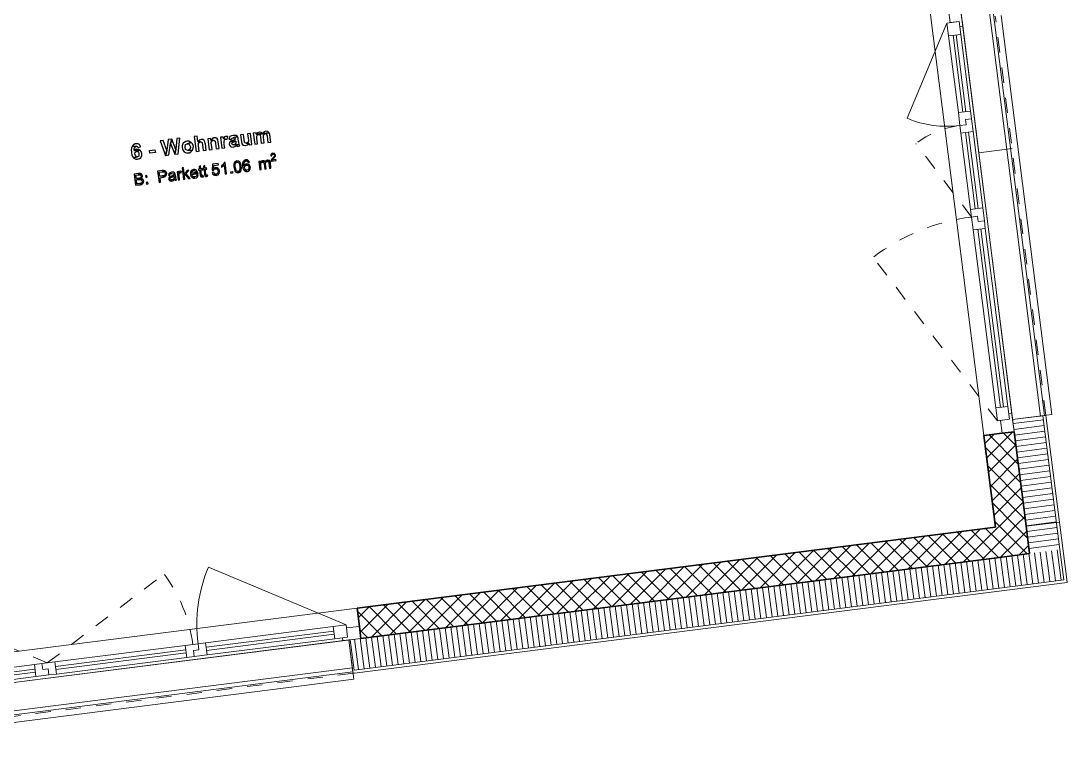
# Model space of a CAD drawing. Header units: metres. Extents: x 2713679.5 to 2713747.3, y 1226017.1 to 1226104.2.
# Drawn here: x 2713694.57 to 2713701.43, y 1226062.6 to 1226067.42 of the extents above; entities that cross this region are included whole.
import ezdxf

# ---------------------------------------------------------------- set-up
doc = ezdxf.new("R2010")
doc.units = ezdxf.units.M
doc.header["$MEASUREMENT"] = 0
doc.linetypes.add('Strich 2_1mm', pattern=[0.15, 0.1, -0.05])
doc.layers.add('plangrafiken', color=251, linetype='Continuous')
doc.layers.add('waende_stuetzen', color=250, linetype='Continuous')
doc.layers.add('texte', color=7, linetype='Continuous', true_color=0x000000)

msp = doc.modelspace()

# ---------------------------------------------------------------- linework, layer by layer
at = {"layer": 'plangrafiken', "color": 7, "linetype": 'Continuous', "lineweight": 13}
for p, q in [((2713700.9152, 1226067.5454), (2713701.2602, 1226064.8272)), ((2713701.285, 1226064.8304), (2713700.94, 1226067.5486)), ((2713701.2602, 1226064.8272), (2713701.285, 1226064.8304)), ((2713696.7422, 1226063.1753), (2713692.6748, 1226062.6591)), ((2713692.678, 1226062.6343), (2713696.7453, 1226063.1505)), ((2713696.7453, 1226063.1505), (2713696.7422, 1226063.1753))]:
    msp.add_line(p, q, dxfattribs=at)
at = {"layer": 'texte'}
for points in [[(2713696.132, 1226066.6896), (2713696.1307, 1226066.6896), (2713696.1197, 1226066.6859), (2713696.1112, 1226066.6761), (2713696.154, 1226066.681), (2713696.1442, 1226066.6884)], [(2713696.1736, 1226066.6957), (2713696.1626, 1226066.6908), (2713696.1626, 1226066.6908), (2713696.154, 1226066.681), (2713696.1968, 1226066.6859), (2713696.1883, 1226066.6945), (2713696.187, 1226066.6945)], [(2713695.5006, 1226066.6358), (2713695.4798, 1226066.6333), (2713695.5165, 1226066.5366), (2713695.5238, 1226066.5697)], [(2713695.5581, 1226066.6431), (2713695.5336, 1226066.6406), (2713695.5238, 1226066.5697), (2713695.5165, 1226066.5366), (2713695.5385, 1226066.5403), (2713695.5483, 1226066.6162)], [(2713695.5581, 1226066.6431), (2713695.5483, 1226066.6162), (2713695.5777, 1226066.5452), (2713695.5838, 1226066.5758)], [(2713695.6107, 1226066.6504), (2713695.5899, 1226066.648), (2713695.5838, 1226066.5758), (2713695.5777, 1226066.5452), (2713695.5985, 1226066.5477)], [(2713695.656, 1226066.6296), (2713695.6499, 1226066.6284), (2713695.6376, 1226066.6223), (2713695.6327, 1226066.6186), (2713695.6266, 1226066.6076), (2713695.6242, 1226066.6015), (2713695.6242, 1226066.588), (2713695.6266, 1226066.5795), (2713695.6315, 1226066.5685), (2713695.6352, 1226066.5636), (2713695.6462, 1226066.5562), (2713695.6535, 1226066.555), (2713695.6658, 1226066.555), (2713695.6707, 1226066.555), (2713695.6817, 1226066.5599), (2713695.6915, 1226066.5685), (2713695.6939, 1226066.5721), (2713695.6646, 1226066.5697), (2713695.6621, 1226066.5697), (2713695.6511, 1226066.5746), (2713695.6474, 1226066.577), (2713695.6438, 1226066.5905), (2713695.6438, 1226066.5954), (2713695.6462, 1226066.6064), (2713695.6474, 1226066.6088), (2713695.6584, 1226066.6137), (2713695.6841, 1226066.6223), (2713695.6805, 1226066.6247), (2713695.6695, 1226066.6296)], [(2713695.6841, 1226066.6223), (2713695.6584, 1226066.6137), (2713695.6597, 1226066.6137), (2713695.6719, 1226066.6101), (2713695.6743, 1226066.6064), (2713695.6792, 1226066.5942), (2713695.6792, 1226066.5893), (2713695.6756, 1226066.577), (2713695.6743, 1226066.5758), (2713695.6646, 1226066.5697), (2713695.6939, 1226066.5721), (2713695.6976, 1226066.5844), (2713695.6988, 1226066.5966), (2713695.6976, 1226066.6015), (2713695.6927, 1226066.6137)], [(2713695.7245, 1226066.6639), (2713695.7049, 1226066.6614), (2713695.7172, 1226066.5623), (2713695.7368, 1226066.5648), (2713695.7319, 1226066.6015), (2713695.7319, 1226066.6027), (2713695.7319, 1226066.615), (2713695.7368, 1226066.6223), (2713695.7453, 1226066.626), (2713695.7282, 1226066.6284)], [(2713695.749, 1226066.6419), (2713695.749, 1226066.6419), (2713695.738, 1226066.637), (2713695.7282, 1226066.6284), (2713695.7453, 1226066.626), (2713695.7514, 1226066.6247), (2713695.7563, 1226066.6211), (2713695.7563, 1226066.6198), (2713695.7588, 1226066.6064), (2713695.7637, 1226066.5685), (2713695.7832, 1226066.5709), (2713695.7784, 1226066.6137), (2713695.7771, 1226066.615), (2713695.7747, 1226066.6272), (2713695.7698, 1226066.6358), (2713695.7612, 1226066.6406)], [(2713695.8114, 1226066.648), (2713695.793, 1226066.6455), (2713695.8028, 1226066.5733), (2713695.8212, 1226066.5758), (2713695.8175, 1226066.6088), (2713695.8163, 1226066.6137), (2713695.8163, 1226066.6247), (2713695.8212, 1226066.6333), (2713695.8297, 1226066.637), (2713695.8126, 1226066.637)], [(2713695.8346, 1226066.6517), (2713695.8322, 1226066.6517), (2713695.8212, 1226066.6468), (2713695.8126, 1226066.637), (2713695.8297, 1226066.637), (2713695.8359, 1226066.6358), (2713695.8408, 1226066.6309), (2713695.842, 1226066.6296), (2713695.8444, 1226066.6162), (2713695.8493, 1226066.5795), (2713695.8677, 1226066.5819), (2713695.8616, 1226066.626), (2713695.8591, 1226066.6394), (2713695.8542, 1226066.6468), (2713695.8457, 1226066.6517)], [(2713695.8946, 1226066.6578), (2713695.8775, 1226066.6566), (2713695.886, 1226066.5844), (2713695.9056, 1226066.5868), (2713695.9019, 1226066.6088), (2713695.9007, 1226066.6235), (2713695.9007, 1226066.6333), (2713695.9044, 1226066.6419), (2713695.9105, 1226066.6443), (2713695.8958, 1226066.648)], [(2713695.9105, 1226066.6614), (2713695.9032, 1226066.659), (2713695.8958, 1226066.648), (2713695.9105, 1226066.6443), (2713695.9203, 1226066.6431), (2713695.924, 1226066.6602), (2713695.924, 1226066.6602)], [(2713695.9594, 1226066.6676), (2713695.9497, 1226066.6663), (2713695.9386, 1226066.6602), (2713695.935, 1226066.6566), (2713695.9313, 1226066.6443), (2713695.9484, 1226066.6431), (2713695.9521, 1226066.6504), (2713695.9607, 1226066.6529), (2713695.9888, 1226066.6614), (2713695.979, 1226066.6676), (2713695.9741, 1226066.6688)], [(2713695.9423, 1226066.6296), (2713695.935, 1226066.6211), (2713695.9338, 1226066.6101), (2713695.935, 1226066.6052), (2713695.9423, 1226066.5954), (2713695.9472, 1226066.5929), (2713695.9594, 1226066.5917), (2713695.9717, 1226066.5954), (2713695.9815, 1226066.6039), (2713695.9986, 1226066.6088), (2713695.9986, 1226066.6088), (2713695.9643, 1226066.6064), (2713695.9558, 1226066.6076), (2713695.9521, 1226066.615), (2713695.9546, 1226066.6211), (2713695.9656, 1226066.626), (2713695.9766, 1226066.6309)], [(2713695.9888, 1226066.6614), (2713695.9607, 1226066.6529), (2713695.9705, 1226066.6529), (2713695.9741, 1226066.6443), (2713695.9741, 1226066.6431), (2713695.9705, 1226066.6406), (2713695.957, 1226066.6358), (2713695.9533, 1226066.6345), (2713695.9423, 1226066.6296), (2713695.9766, 1226066.6309), (2713695.9766, 1226066.6272), (2713695.9766, 1226066.6174), (2713695.9729, 1226066.6101), (2713695.9643, 1226066.6064), (2713695.9986, 1226066.6088), (2713695.9962, 1226066.6223), (2713695.9937, 1226066.6443), (2713695.9925, 1226066.6504)], [(2713696.028, 1226066.6749), (2713696.0084, 1226066.6725), (2713696.0145, 1226066.6272), (2713696.0145, 1226066.6235), (2713696.0194, 1226066.6113), (2713696.028, 1226066.6039), (2713696.0292, 1226066.6039), (2713696.0414, 1226066.6027), (2713696.0426, 1226066.6027), (2713696.0549, 1226066.6076), (2713696.0561, 1226066.6076), (2713696.0635, 1226066.6174), (2713696.0463, 1226066.6174), (2713696.039, 1226066.6186), (2713696.0353, 1226066.6235), (2713696.0341, 1226066.6272), (2713696.0316, 1226066.6419)], [(2713696.0732, 1226066.681), (2713696.0549, 1226066.6786), (2713696.0586, 1226066.648), (2713696.0598, 1226066.6394), (2713696.0598, 1226066.6284), (2713696.0549, 1226066.6211), (2713696.0463, 1226066.6174), (2713696.0635, 1226066.6174), (2713696.0647, 1226066.6064), (2713696.083, 1226066.6088)], [(2713696.1099, 1226066.6859), (2713696.0916, 1226066.6835), (2713696.1014, 1226066.6113), (2713696.1197, 1226066.6137), (2713696.1161, 1226066.6492), (2713696.1148, 1226066.6517), (2713696.1148, 1226066.6639), (2713696.1197, 1226066.6712), (2713696.1271, 1226066.6749), (2713696.1699, 1226066.6798), (2713696.1968, 1226066.6859), (2713696.154, 1226066.681), (2713696.1112, 1226066.6761)], [(2713696.1699, 1226066.6798), (2713696.1271, 1226066.6749), (2713696.1332, 1226066.6737), (2713696.1369, 1226066.67), (2713696.1369, 1226066.67), (2713696.1393, 1226066.6566), (2713696.1442, 1226066.6174), (2713696.1638, 1226066.6198), (2713696.1589, 1226066.6541), (2713696.1589, 1226066.6566), (2713696.1589, 1226066.6688), (2713696.1626, 1226066.6761)], [(2713696.1968, 1226066.6859), (2713696.1699, 1226066.6798), (2713696.1785, 1226066.6774), (2713696.1797, 1226066.6761), (2713696.1821, 1226066.6639), (2713696.1883, 1226066.6223), (2713696.2066, 1226066.6247), (2713696.2005, 1226066.6712), (2713696.2005, 1226066.6737)], [(2713695.2963, 1226066.5966), (2713695.2926, 1226066.5856), (2713695.2914, 1226066.5733), (2713695.2926, 1226066.5574), (2713695.2926, 1226066.555), (2713695.295, 1226066.5403), (2713695.2999, 1226066.5293), (2713695.306, 1226066.5207), (2713695.3317, 1226066.5281), (2713695.3207, 1226066.5317), (2713695.3195, 1226066.533), (2713695.3158, 1226066.5452), (2713695.3146, 1226066.5464), (2713695.3171, 1226066.5587), (2713695.3256, 1226066.5648), (2713695.3489, 1226066.5721), (2713695.3109, 1226066.5685), (2713695.3109, 1226066.5819), (2713695.3134, 1226066.5917), (2713695.3232, 1226066.5978)], [(2713695.322, 1226066.6137), (2713695.3171, 1226066.6125), (2713695.306, 1226066.6076), (2713695.2975, 1226066.5978), (2713695.2963, 1226066.5966), (2713695.3232, 1226066.5978), (2713695.3305, 1226066.5966), (2713695.3354, 1226066.588), (2713695.3525, 1226066.5929), (2713695.3501, 1226066.6015), (2713695.3415, 1226066.6101), (2713695.3354, 1226066.6125)], [(2713695.3489, 1226066.5721), (2713695.3256, 1226066.5648), (2713695.3366, 1226066.5611), (2713695.3379, 1226066.5599), (2713695.3415, 1226066.5477), (2713695.3415, 1226066.5452), (2713695.3403, 1226066.533), (2713695.3317, 1226066.5281), (2713695.306, 1226066.5207), (2713695.3085, 1226066.5183), (2713695.3207, 1226066.5134), (2713695.333, 1226066.5122), (2713695.333, 1226066.5122), (2713695.3452, 1226066.5158), (2713695.355, 1226066.5244), (2713695.355, 1226066.5256), (2713695.3599, 1226066.5366), (2713695.3599, 1226066.5501), (2713695.3599, 1226066.5501), (2713695.3562, 1226066.5623)], [(2713695.3269, 1226066.5782), (2713695.3195, 1226066.577), (2713695.3109, 1226066.5685), (2713695.3489, 1226066.5721), (2713695.3403, 1226066.577)], [(2713695.4125, 1226066.5513), (2713695.4101, 1226066.5697), (2713695.4468, 1226066.5746), (2713695.4492, 1226066.5562), (2713695.4125, 1226066.5513)], [(2713695.9986, 1226066.6088), (2713695.9815, 1226066.6039), (2713695.9815, 1226066.6015), (2713695.9851, 1226066.5966), (2713696.0035, 1226066.599)], [(2713695.8616, 1226066.484), (2713695.8249, 1226066.4791), (2713695.8224, 1226066.44), (2713695.831, 1226066.44), (2713695.8359, 1226066.4461), (2713695.8432, 1226066.4485), (2713695.8616, 1226066.4522), (2713695.831, 1226066.451), (2713695.8322, 1226066.4706), (2713695.8628, 1226066.4755)], [(2713695.9081, 1226066.4914), (2713695.9019, 1226066.4901), (2713695.9007, 1226066.4877), (2713695.8946, 1226066.4791), (2713695.8909, 1226066.4742), (2713695.9007, 1226066.473), (2713695.9081, 1226066.4155), (2713695.9166, 1226066.4167)], [(2713695.9717, 1226066.495), (2713695.968, 1226066.4901), (2713695.9643, 1226066.4816), (2713695.9643, 1226066.4791), (2713695.9643, 1226066.4706), (2713695.9643, 1226066.4596), (2713695.9656, 1226066.4559), (2713695.968, 1226066.4449), (2713695.9717, 1226066.4363), (2713695.9754, 1226066.4302), (2713695.9754, 1226066.4302), (2713695.9839, 1226066.4253), (2713695.9937, 1226066.4241), (2713695.9986, 1226066.4253), (2713696.0072, 1226066.4302), (2713695.9925, 1226066.4326), (2713695.99, 1226066.4326), (2713695.9815, 1226066.4363), (2713695.979, 1226066.44), (2713695.9766, 1226066.4485), (2713695.9741, 1226066.4608), (2713695.9729, 1226066.4693), (2713695.9741, 1226066.4791), (2713695.9754, 1226066.4865), (2713695.9766, 1226066.4889), (2713695.9851, 1226066.4926)], [(2713695.9839, 1226066.5012), (2713695.979, 1226066.4999), (2713695.9717, 1226066.495), (2713695.9851, 1226066.4926), (2713695.9876, 1226066.4926), (2713695.9962, 1226066.4877), (2713695.9986, 1226066.4853), (2713696.001, 1226066.4767), (2713696.0035, 1226066.4644), (2713696.0047, 1226066.4571), (2713696.0047, 1226066.4461), (2713696.0023, 1226066.44), (2713696.001, 1226066.4363), (2713695.9925, 1226066.4326), (2713696.0072, 1226066.4302), (2713696.0096, 1226066.4351), (2713696.0133, 1226066.4436), (2713696.0133, 1226066.4449), (2713696.0145, 1226066.4547), (2713696.0133, 1226066.4657), (2713696.0121, 1226066.4742), (2713696.0096, 1226066.4828), (2713696.0084, 1226066.4853), (2713696.0035, 1226066.4938), (2713696.0035, 1226066.4938), (2713695.9949, 1226066.4999), (2713695.9937, 1226066.4999)], [(2713696.0439, 1226066.5085), (2713696.0414, 1226066.5073), (2713696.0329, 1226066.5036), (2713696.0267, 1226066.4975), (2713696.0243, 1226066.495), (2713696.0218, 1226066.4865), (2713696.0218, 1226066.4767), (2713696.0218, 1226066.4644), (2713696.0243, 1226066.4534), (2713696.028, 1226066.4449), (2713696.0329, 1226066.4375), (2713696.0341, 1226066.4363), (2713696.0512, 1226066.44), (2713696.0439, 1226066.4412), (2713696.0378, 1226066.4473), (2713696.0341, 1226066.4559), (2713696.0341, 1226066.4583), (2713696.0365, 1226066.4681), (2713696.0378, 1226066.4693), (2713696.0304, 1226066.4693), (2713696.0304, 1226066.4779), (2713696.0316, 1226066.4877), (2713696.0316, 1226066.4889), (2713696.0365, 1226066.4975), (2713696.0439, 1226066.5012), (2713696.0586, 1226066.5048), (2713696.0537, 1226066.5073)], [(2713696.0586, 1226066.5048), (2713696.0439, 1226066.5012), (2713696.0451, 1226066.5012), (2713696.0537, 1226066.4975), (2713696.0586, 1226066.4901), (2713696.0671, 1226066.4926), (2713696.0647, 1226066.4975)], [(2713696.1369, 1226066.4987), (2713696.1283, 1226066.4975), (2713696.1356, 1226066.4436), (2713696.1442, 1226066.4449), (2713696.1405, 1226066.473), (2713696.1405, 1226066.4755), (2713696.1405, 1226066.484), (2713696.1454, 1226066.4914), (2713696.1381, 1226066.4914)], [(2713696.1528, 1226066.5024), (2713696.1528, 1226066.5024), (2713696.143, 1226066.4987), (2713696.1381, 1226066.4914), (2713696.1454, 1226066.4914), (2713696.1515, 1226066.4938), (2713696.1626, 1226066.5012), (2713696.1626, 1226066.5012)], [(2713696.1626, 1226066.5012), (2713696.1515, 1226066.4938), (2713696.1589, 1226066.4914), (2713696.1687, 1226066.495)], [(2713696.1846, 1226066.5061), (2713696.1834, 1226066.5061), (2713696.1748, 1226066.5024), (2713696.1687, 1226066.495), (2713696.1589, 1226066.4914), (2713696.1626, 1226066.4828), (2713696.1675, 1226066.4473), (2713696.176, 1226066.4485), (2713696.1724, 1226066.4804), (2713696.1724, 1226066.484), (2713696.1748, 1226066.4926), (2713696.1748, 1226066.4938), (2713696.1834, 1226066.4975), (2713696.198, 1226066.5036), (2713696.1944, 1226066.5048)], [(2713696.198, 1226066.5036), (2713696.1834, 1226066.4975), (2713696.1895, 1226066.4975), (2713696.1932, 1226066.4938), (2713696.1944, 1226066.4865), (2713696.1993, 1226066.4522), (2713696.2078, 1226066.4534), (2713696.2042, 1226066.4901), (2713696.2029, 1226066.4963)], [(2713696.2201, 1226066.5513), (2713696.214, 1226066.5489), (2713696.2091, 1226066.5452), (2713696.2066, 1226066.5415), (2713696.2066, 1226066.5342), (2713696.2127, 1226066.5342), (2713696.2127, 1226066.5366), (2713696.214, 1226066.5428), (2713696.2152, 1226066.5428), (2713696.2201, 1226066.5464), (2713696.2323, 1226066.5489), (2713696.2274, 1226066.5501)], [(2713696.2323, 1226066.5489), (2713696.2201, 1226066.5464), (2713696.2213, 1226066.5464), (2713696.2274, 1226066.544), (2713696.2274, 1226066.544), (2713696.2311, 1226066.5391), (2713696.2311, 1226066.5379), (2713696.2286, 1226066.5305), (2713696.2286, 1226066.5293), (2713696.225, 1226066.5256), (2713696.2201, 1226066.5195), (2713696.2164, 1226066.5158), (2713696.2127, 1226066.5109), (2713696.2115, 1226066.5097), (2713696.2091, 1226066.5036), (2713696.2091, 1226066.4999), (2713696.2421, 1226066.5036), (2713696.2409, 1226066.5097), (2713696.2164, 1226066.5061), (2713696.2188, 1226066.5097), (2713696.2201, 1226066.5109), (2713696.225, 1226066.5171), (2713696.2299, 1226066.522), (2713696.2335, 1226066.5269), (2713696.2335, 1226066.5269), (2713696.2372, 1226066.533), (2713696.2372, 1226066.5391), (2713696.236, 1226066.544)], [(2713695.3379, 1226066.418), (2713695.3097, 1226066.4143), (2713695.3195, 1226066.3409), (2713695.3477, 1226066.3445), (2713695.3501, 1226066.3445), (2713695.3599, 1226066.347), (2713695.3672, 1226066.3519), (2713695.3281, 1226066.3507), (2713695.3256, 1226066.3764), (2713695.3428, 1226066.3788), (2713695.366, 1226066.3812), (2713695.3562, 1226066.3849), (2713695.3574, 1226066.3861), (2713695.3244, 1226066.3849), (2713695.3207, 1226066.4069), (2713695.3354, 1226066.4094), (2713695.3599, 1226066.4131), (2713695.3525, 1226066.418), (2713695.3489, 1226066.4192)], [(2713695.492, 1226066.4375), (2713695.4639, 1226066.4339), (2713695.4737, 1226066.3604), (2713695.4835, 1226066.3617), (2713695.4798, 1226066.391), (2713695.4982, 1226066.3935), (2713695.503, 1226066.3947), (2713695.5128, 1226066.3984), (2713695.519, 1226066.4033), (2713695.4786, 1226066.4008), (2713695.4749, 1226066.4265), (2713695.4933, 1226066.429), (2713695.5128, 1226066.4363), (2713695.5128, 1226066.4363), (2713695.503, 1226066.4388), (2713695.5018, 1226066.4388)], [(2713695.5128, 1226066.4363), (2713695.4933, 1226066.429), (2713695.503, 1226066.4302), (2713695.5104, 1226066.4265), (2713695.5128, 1226066.418), (2713695.5128, 1226066.4167), (2713695.5104, 1226066.4082), (2713695.5079, 1226066.4057), (2713695.4969, 1226066.4033), (2713695.4786, 1226066.4008), (2713695.519, 1226066.4033), (2713695.5226, 1226066.4106), (2713695.5238, 1226066.4204), (2713695.5238, 1226066.4204), (2713695.5202, 1226066.4302)], [(2713695.5373, 1226066.4167), (2713695.5373, 1226066.4167), (2713695.5349, 1226066.4069), (2713695.5446, 1226066.4069), (2713695.5471, 1226066.4155), (2713695.5483, 1226066.4155), (2713695.5569, 1226066.4192)], [(2713695.5569, 1226066.4265), (2713695.5544, 1226066.4265), (2713695.5446, 1226066.4228), (2713695.5446, 1226066.4228), (2713695.5373, 1226066.4167), (2713695.5569, 1226066.4192), (2713695.5581, 1226066.4192), (2713695.5679, 1226066.4167), (2713695.5716, 1226066.4094), (2713695.5716, 1226066.4069), (2713695.5667, 1226066.4057), (2713695.5557, 1226066.402), (2713695.5471, 1226066.3996), (2713695.5728, 1226066.3996), (2713695.5728, 1226066.3972), (2713695.5728, 1226066.3874), (2713695.5667, 1226066.38), (2713695.5752, 1226066.38), (2713695.5789, 1226066.3739), (2713695.5875, 1226066.3751), (2713695.585, 1226066.3812), (2713695.5838, 1226066.3849), (2713695.5826, 1226066.3972), (2713695.5801, 1226066.4094), (2713695.5789, 1226066.4167), (2713695.5752, 1226066.4228), (2713695.5691, 1226066.4265), (2713695.5679, 1226066.4265)], [(2713695.6009, 1226066.4314), (2713695.5924, 1226066.4302), (2713695.5997, 1226066.3764), (2713695.6083, 1226066.3776), (2713695.6046, 1226066.4057), (2713695.6046, 1226066.4057), (2713695.6046, 1226066.4167), (2713695.6071, 1226066.4216), (2713695.6132, 1226066.4241), (2713695.6009, 1226066.4228)], [(2713695.6119, 1226066.4339), (2713695.6058, 1226066.4314), (2713695.6009, 1226066.4228), (2713695.6132, 1226066.4241), (2713695.6193, 1226066.4228), (2713695.6217, 1226066.4314), (2713695.6217, 1226066.4314)], [(2713695.634, 1226066.4559), (2713695.6242, 1226066.4547), (2713695.634, 1226066.38), (2713695.6425, 1226066.3812), (2713695.6401, 1226066.4033), (2713695.6462, 1226066.4094), (2713695.6389, 1226066.4131)], [(2713695.6695, 1226066.44), (2713695.6572, 1226066.4388), (2713695.6389, 1226066.4131), (2713695.6462, 1226066.4094), (2713695.667, 1226066.3849), (2713695.678, 1226066.3861), (2713695.6511, 1226066.4167)], [(2713695.6841, 1226066.4351), (2713695.6817, 1226066.4326), (2713695.6792, 1226066.4241), (2713695.6792, 1226066.4131), (2713695.6805, 1226066.4094), (2713695.6829, 1226066.4008), (2713695.689, 1226066.3935), (2713695.7074, 1226066.3959), (2713695.7049, 1226066.3959), (2713695.6964, 1226066.3996), (2713695.6927, 1226066.4033), (2713695.689, 1226066.4118), (2713695.7294, 1226066.418), (2713695.7294, 1226066.4204), (2713695.7282, 1226066.4228), (2713695.689, 1226066.4204), (2713695.689, 1226066.4228), (2713695.6915, 1226066.4314), (2713695.6927, 1226066.4339), (2713695.7025, 1226066.4375)], [(2713695.7013, 1226066.4449), (2713695.7, 1226066.4449), (2713695.6903, 1226066.4412), (2713695.6841, 1226066.4351), (2713695.7025, 1226066.4375), (2713695.7049, 1226066.4375), (2713695.7135, 1226066.4339), (2713695.7147, 1226066.4326), (2713695.7184, 1226066.4241), (2713695.689, 1226066.4204), (2713695.7282, 1226066.4228), (2713695.7245, 1226066.4326), (2713695.7196, 1226066.44), (2713695.7196, 1226066.44), (2713695.7111, 1226066.4449)], [(2713695.7453, 1226066.4681), (2713695.7368, 1226066.462), (2713695.738, 1226066.4485), (2713695.7319, 1226066.4473), (2713695.7331, 1226066.44), (2713695.7392, 1226066.4412), (2713695.7429, 1226066.4106), (2713695.7429, 1226066.4094), (2713695.7453, 1226066.3996), (2713695.7588, 1226066.4045), (2713695.7551, 1226066.4045), (2713695.7539, 1226066.4057), (2713695.7527, 1226066.4106), (2713695.7478, 1226066.4424), (2713695.7576, 1226066.4436), (2713695.7563, 1226066.451), (2713695.7478, 1226066.4498)], [(2713695.7735, 1226066.4718), (2713695.7661, 1226066.4657), (2713695.7673, 1226066.4522), (2713695.76, 1226066.451), (2713695.7612, 1226066.4436), (2713695.7686, 1226066.4449), (2713695.7722, 1226066.4143), (2713695.7722, 1226066.4131), (2713695.7747, 1226066.4033), (2713695.7869, 1226066.4082), (2713695.7845, 1226066.4082), (2713695.782, 1226066.4094), (2713695.7808, 1226066.4143), (2713695.7771, 1226066.4461), (2713695.7869, 1226066.4473), (2713695.7857, 1226066.4547), (2713695.7759, 1226066.4534)], [(2713695.8322, 1226066.4265), (2713695.8224, 1226066.4241), (2713695.8249, 1226066.4167), (2713695.8322, 1226066.4094), (2713695.8481, 1226066.4143), (2713695.8469, 1226066.4131), (2713695.8383, 1226066.4155), (2713695.8371, 1226066.4167)], [(2713695.8444, 1226066.4571), (2713695.8395, 1226066.4559), (2713695.831, 1226066.451), (2713695.8616, 1226066.4522), (2713695.8542, 1226066.4559)], [(2713695.8616, 1226066.4522), (2713695.8432, 1226066.4485), (2713695.8469, 1226066.4485), (2713695.8554, 1226066.4461), (2713695.8579, 1226066.4436), (2713695.8616, 1226066.4339), (2713695.8616, 1226066.429), (2713695.8579, 1226066.4204), (2713695.8567, 1226066.418), (2713695.8481, 1226066.4143), (2713695.8322, 1226066.4094), (2713695.8383, 1226066.4069), (2713695.8493, 1226066.4057), (2713695.8518, 1226066.4069), (2713695.8616, 1226066.4106), (2713695.8677, 1226066.418), (2713695.8701, 1226066.4265), (2713695.8713, 1226066.4363), (2713695.8677, 1226066.4449)], [(2713695.8909, 1226066.4742), (2713695.8824, 1226066.4681), (2713695.8836, 1226066.4596), (2713695.8848, 1226066.4608), (2713695.8921, 1226066.4657), (2713695.8934, 1226066.4669), (2713695.9007, 1226066.473)], [(2713695.946, 1226066.4192), (2713695.9448, 1226066.4302), (2713695.9546, 1226066.4314), (2713695.9558, 1226066.4216), (2713695.946, 1226066.4192)], [(2713696.0475, 1226066.4816), (2713696.0475, 1226066.4816), (2713696.0378, 1226066.4779), (2713696.0365, 1226066.4779), (2713696.0304, 1226066.4693), (2713696.0378, 1226066.4693), (2713696.0463, 1226066.473), (2713696.0647, 1226066.4767), (2713696.0573, 1226066.4804)], [(2713696.0647, 1226066.4767), (2713696.0463, 1226066.473), (2713696.0488, 1226066.473), (2713696.0573, 1226066.4706), (2713696.0598, 1226066.4681), (2713696.0635, 1226066.4583), (2713696.0635, 1226066.4547), (2713696.061, 1226066.4461), (2713696.0598, 1226066.4436), (2713696.0512, 1226066.44), (2713696.0341, 1226066.4363), (2713696.0426, 1226066.4326), (2713696.0524, 1226066.4326), (2713696.0561, 1226066.4326), (2713696.0647, 1226066.4363), (2713696.0659, 1226066.4388), (2713696.0708, 1226066.4473), (2713696.072, 1226066.451), (2713696.0732, 1226066.4608), (2713696.0696, 1226066.4693)], [(2713695.3599, 1226066.4131), (2713695.3354, 1226066.4094), (2713695.3379, 1226066.4094), (2713695.3477, 1226066.4094), (2713695.3525, 1226066.4069), (2713695.3562, 1226066.3996), (2713695.355, 1226066.3935), (2713695.3489, 1226066.3886), (2713695.3403, 1226066.3874), (2713695.3244, 1226066.3849), (2713695.3574, 1226066.3861), (2713695.3636, 1226066.3935), (2713695.3648, 1226066.402), (2713695.3648, 1226066.4033), (2713695.3611, 1226066.4118)], [(2713695.366, 1226066.3812), (2713695.3428, 1226066.3788), (2713695.344, 1226066.3788), (2713695.3538, 1226066.3788), (2713695.3599, 1226066.3751), (2713695.3623, 1226066.3678), (2713695.3623, 1226066.3617), (2713695.3587, 1226066.3568), (2713695.3538, 1226066.3543), (2713695.3464, 1226066.3531), (2713695.3281, 1226066.3507), (2713695.3672, 1226066.3519), (2713695.3721, 1226066.3592), (2713695.3721, 1226066.3592), (2713695.3733, 1226066.369), (2713695.3721, 1226066.3715), (2713695.3685, 1226066.38)], [(2713695.3941, 1226066.4045), (2713695.3844, 1226066.4033), (2713695.3856, 1226066.3935), (2713695.3954, 1226066.3947)], [(2713695.4003, 1226066.3617), (2713695.3893, 1226066.3604), (2713695.3905, 1226066.3494), (2713695.4015, 1226066.3507)], [(2713695.5471, 1226066.3996), (2713695.541, 1226066.3959), (2713695.5373, 1226066.3898), (2713695.5361, 1226066.3825), (2713695.5373, 1226066.38), (2713695.5422, 1226066.3715), (2713695.5581, 1226066.3764), (2713695.5495, 1226066.3788), (2713695.5459, 1226066.3837), (2713695.5471, 1226066.3886), (2713695.5508, 1226066.3923), (2713695.5581, 1226066.3947), (2713695.5642, 1226066.3972), (2713695.5728, 1226066.3996)], [(2713695.5667, 1226066.38), (2713695.5581, 1226066.3764), (2713695.5422, 1226066.3715), (2713695.5471, 1226066.3702), (2713695.5569, 1226066.369), (2713695.5569, 1226066.369), (2713695.5667, 1226066.3727), (2713695.5679, 1226066.3727), (2713695.5752, 1226066.38)], [(2713695.7208, 1226066.4094), (2713695.7208, 1226066.4082), (2713695.716, 1226066.3996), (2713695.7074, 1226066.3959), (2713695.689, 1226066.3935), (2713695.6903, 1226066.3923), (2713695.6988, 1226066.3886), (2713695.7086, 1226066.3886), (2713695.716, 1226066.3898), (2713695.7233, 1226066.3947), (2713695.727, 1226066.3996), (2713695.7306, 1226066.4094)], [(2713695.7624, 1226066.4045), (2713695.7588, 1226066.4045), (2713695.7453, 1226066.3996), (2713695.7502, 1226066.3959), (2713695.7576, 1226066.3959), (2713695.7649, 1226066.3972)], [(2713695.7918, 1226066.4082), (2713695.7869, 1226066.4082), (2713695.7747, 1226066.4033), (2713695.7784, 1226066.3996), (2713695.7869, 1226066.3996), (2713695.7943, 1226066.4008)]]:
    msp.add_lwpolyline(points, close=True, dxfattribs=at)
at = {"layer": 'waende_stuetzen', "color": 7, "linetype": 'Continuous', "lineweight": 18}
for p, q in [((2713700.8544, 1226066.5549), (2713698.4177, 1226085.7559)), ((2713701.1654, 1226064.1045), (2713700.5907, 1226068.6332)), ((2713701.0727, 1226066.5826), (2713700.8544, 1226066.5549)), ((2713701.2751, 1226064.8291), (2713701.0766, 1226064.8039)), ((2713701.0766, 1226064.8039), (2713701.0867, 1226064.7246)), ((2713701.2949, 1226064.8316), (2713701.2751, 1226064.8291)), ((2713701.3865, 1226063.9512), (2713701.2751, 1226064.8291)), ((2713701.4315, 1226063.7553), (2713701.2949, 1226064.8316)), ((2713701.3837, 1226064.1322), (2713701.1654, 1226064.1045)), ((2713701.4117, 1226063.7527), (2713701.3865, 1226063.9512)), ((2713701.2132, 1226063.7276), (2713701.4117, 1226063.7527)), ((2713701.434, 1226063.7354), (2713701.4315, 1226063.7553)), ((2713696.7565, 1226063.1418), (2713701.434, 1226063.7354)), ((2713696.8235, 1226063.1705), (2713701.2132, 1226063.7276)), ((2713696.7288, 1226063.3601), (2713696.7189, 1226063.3588)), ((2713696.7441, 1226063.1604), (2713696.7189, 1226063.3588)), ((2713696.7983, 1226063.3689), (2713696.7288, 1226063.3601)), ((2713696.7288, 1226063.3601), (2713696.754, 1226063.1617)), ((2713696.7466, 1226063.1406), (2713696.7441, 1226063.1604)), ((2713696.7565, 1226063.1418), (2713696.7466, 1226063.1406)), ((2713696.8235, 1226063.1705), (2713696.754, 1226063.1617))]:
    msp.add_line(p, q, dxfattribs=at)
at = {"layer": 'waende_stuetzen', "color": 7, "linetype": 'Continuous', "lineweight": 13}
for p, q in [((2713700.5358, 1226067.4771), (2713700.8883, 1226064.6994)), ((2713700.6548, 1226067.4922), (2713700.6655, 1226067.4079)), ((2713700.7493, 1226067.3832), (2713700.7342, 1226067.5023)), ((2713701.3346, 1226064.8367), (2713701.0022, 1226067.4557)), ((2713700.6457, 1226067.4054), (2713700.3835, 1226066.7807)), ((2713700.7251, 1226067.4155), (2713700.6457, 1226067.4054)), ((2713700.6457, 1226067.4054), (2713700.6564, 1226067.3211)), ((2713700.6655, 1226067.4079), (2713700.7251, 1226067.4155)), ((2713700.7251, 1226067.4155), (2713700.7295, 1226067.3807)), ((2713700.7358, 1226067.3311), (2713700.7251, 1226067.4155)), ((2713700.7295, 1226067.3807), (2713700.7493, 1226067.3832)), ((2713701.0766, 1226064.8039), (2713700.7443, 1226067.4229)), ((2713701.0716, 1226064.8436), (2713700.7493, 1226067.3832)), ((2713700.6564, 1226067.3211), (2713700.7358, 1226067.3311)), ((2713700.6564, 1226067.3211), (2713700.7203, 1226066.8176)), ((2713700.6862, 1226067.3248), (2713700.7501, 1226066.8214)), ((2713700.7699, 1226066.8239), (2713700.706, 1226067.3274)), ((2713700.7997, 1226066.8277), (2713700.7358, 1226067.3311)), ((2713700.7997, 1226066.8277), (2713700.7203, 1226066.8176)), ((2713700.806, 1226066.7781), (2713700.7997, 1226066.8277)), ((2713700.7203, 1226066.8176), (2713700.731, 1226066.7333)), ((2713700.806, 1226066.7781), (2713700.7663, 1226066.773)), ((2713700.7663, 1226066.773), (2713700.7707, 1226066.7383)), ((2713700.8167, 1226066.6937), (2713700.806, 1226066.7781)), ((2713700.731, 1226066.7333), (2713700.7707, 1226066.7383)), ((2713700.731, 1226066.7333), (2713700.7373, 1226066.6837)), ((2713700.7373, 1226066.6837), (2713700.8167, 1226066.6937)), ((2713700.8505, 1226066.189), (2713700.7869, 1226066.69)), ((2713700.8802, 1226066.1928), (2713700.8167, 1226066.6937)), ((2713700.7373, 1226066.6837), (2713700.8009, 1226066.1827)), ((2713700.7671, 1226066.6874), (2713700.8306, 1226066.1865)), ((2713700.8802, 1226066.1928), (2713700.8009, 1226066.1827)), ((2713700.8009, 1226066.1827), (2713700.8072, 1226066.1331)), ((2713700.8909, 1226066.1084), (2713700.8802, 1226066.1928)), ((2713700.8468, 1226066.1381), (2713700.8072, 1226066.1331)), ((2713700.8072, 1226066.1331), (2713700.8179, 1226066.0488)), ((2713700.8513, 1226066.1034), (2713700.8468, 1226066.1381)), ((2713700.8513, 1226066.1034), (2713700.8909, 1226066.1084)), ((2713700.8972, 1226066.0588), (2713700.8909, 1226066.1084)), ((2713700.8179, 1226066.0488), (2713700.8972, 1226066.0588)), ((2713700.8179, 1226066.0488), (2713700.9661, 1226064.8806)), ((2713700.8476, 1226066.0525), (2713700.9959, 1226064.8844)), ((2713701.0157, 1226064.8869), (2713700.8675, 1226066.0551)), ((2713701.0455, 1226064.8907), (2713700.8972, 1226066.0588)), ((2713701.0455, 1226064.8907), (2713700.9661, 1226064.8806)), ((2713700.9661, 1226064.8806), (2713700.9768, 1226064.7963)), ((2713701.0562, 1226064.8064), (2713701.0455, 1226064.8907)), ((2713701.0716, 1226064.8436), (2713701.0518, 1226064.8411)), ((2713701.0518, 1226064.8411), (2713701.0562, 1226064.8064)), ((2713701.0867, 1226064.7246), (2713701.0716, 1226064.8436)), ((2713701.3346, 1226064.8367), (2713701.0766, 1226064.8039)), ((2713700.9768, 1226064.7963), (2713701.0562, 1226064.8064)), ((2713701.0562, 1226064.8064), (2713700.9967, 1226064.7988)), ((2713700.9967, 1226064.7988), (2713701.0074, 1226064.7145)), ((2713696.7014, 1226063.4574), (2713695.7977, 1226063.8366)), ((2713696.7731, 1226063.5673), (2713692.6462, 1226063.0436)), ((2713696.617, 1226063.4467), (2713695.7788, 1226063.3403)), ((2713696.6208, 1226063.4169), (2713695.7825, 1226063.3105)), ((2713695.7851, 1226063.2907), (2713696.6233, 1226063.3971)), ((2713696.7014, 1226063.4574), (2713696.617, 1226063.4467)), ((2713696.617, 1226063.4467), (2713696.6271, 1226063.3673)), ((2713696.7114, 1226063.378), (2713696.7014, 1226063.4574)), ((2713696.7882, 1226063.4482), (2713696.7039, 1226063.4375)), ((2713696.7039, 1226063.4375), (2713696.7114, 1226063.378)), ((2713692.7507, 1226062.8552), (2713696.7189, 1226063.3588)), ((2713692.7904, 1226062.8603), (2713696.6792, 1226063.3538)), ((2713695.7292, 1226063.334), (2713695.6448, 1226063.3233)), ((2713695.7788, 1226063.3403), (2713695.7292, 1226063.334)), ((2713695.7342, 1226063.2943), (2713695.7292, 1226063.334)), ((2713695.7888, 1226063.2609), (2713695.7788, 1226063.3403)), ((2713695.7888, 1226063.2609), (2713696.6271, 1226063.3673)), ((2713696.6271, 1226063.3673), (2713696.7114, 1226063.378)), ((2713696.7114, 1226063.378), (2713696.6767, 1226063.3736)), ((2713696.6767, 1226063.3736), (2713696.6792, 1226063.3538)), ((2713696.6792, 1226063.3538), (2713696.7983, 1226063.3689)), ((2713696.7516, 1226063.1009), (2713696.7189, 1226063.3588)), ((2713695.6448, 1226063.3233), (2713694.7892, 1226063.2147)), ((2713695.6486, 1226063.2935), (2713694.793, 1226063.185)), ((2713694.7955, 1226063.1651), (2713695.6511, 1226063.2737)), ((2713695.6448, 1226063.3233), (2713695.6549, 1226063.2439)), ((2713695.6995, 1226063.2899), (2713695.7342, 1226063.2943)), ((2713695.7045, 1226063.2502), (2713695.6995, 1226063.2899)), ((2713695.7045, 1226063.2502), (2713695.7888, 1226063.2609)), ((2713694.6553, 1226063.1977), (2713693.7996, 1226063.0891)), ((2713694.7049, 1226063.204), (2713694.6553, 1226063.1977)), ((2713694.6553, 1226063.1977), (2713694.6653, 1226063.1184)), ((2713694.7892, 1226063.2147), (2713694.7049, 1226063.204)), ((2713694.7099, 1226063.1643), (2713694.7049, 1226063.204)), ((2713694.7993, 1226063.1354), (2713694.7892, 1226063.2147)), ((2713694.7993, 1226063.1354), (2713695.6549, 1226063.2439)), ((2713695.6549, 1226063.2439), (2713695.7045, 1226063.2502)), ((2713694.659, 1226063.168), (2713693.8034, 1226063.0594)), ((2713693.8059, 1226063.0395), (2713694.6616, 1226063.1481)), ((2713693.8097, 1226063.0098), (2713694.6653, 1226063.1184)), ((2713694.6653, 1226063.1184), (2713694.7497, 1226063.1291)), ((2713694.7099, 1226063.1643), (2713694.7446, 1226063.1687)), ((2713694.7497, 1226063.1291), (2713694.7446, 1226063.1687)), ((2713694.7497, 1226063.1291), (2713694.7993, 1226063.1354)), ((2713692.7835, 1226062.5973), (2713696.7516, 1226063.1009))]:
    msp.add_line(p, q, dxfattribs=at)
at = {"layer": 'waende_stuetzen', "color": 7, "linetype": 'Strich 2_1mm', "lineweight": 13}
for p, q in [((2713701.2949, 1226064.8316), (2713700.9625, 1226067.4506)), ((2713700.8072, 1226066.1331), (2713700.4411, 1226066.6148)), ((2713700.9768, 1226064.7963), (2713700.1615, 1226065.8692)), ((2713694.7396, 1226063.2084), (2713695.5059, 1226063.7908)), ((2713694.7396, 1226063.2084), (2713693.8198, 1226063.5944)), ((2713696.7466, 1226063.1406), (2713692.7784, 1226062.637))]:
    msp.add_line(p, q, dxfattribs=at)
at = {"layer": 'waende_stuetzen', "color": 18, "linetype": 'Continuous', "lineweight": 0, "true_color": 0x000000}
for p, q in [((2713701.2784, 1226064.8028), (2713701.08, 1226064.7776)), ((2713700.8949, 1226064.6474), (2713700.9554, 1226064.7079)), ((2713700.9069, 1226064.5533), (2713701.0769, 1226064.7233)), ((2713701.1136, 1226064.5128), (2713700.9226, 1226064.7037)), ((2713701.0982, 1226064.6343), (2713701.0167, 1226064.7157)), ((2713701.2831, 1226064.7656), (2713701.0847, 1226064.7404)), ((2713701.2878, 1226064.7284), (2713701.0894, 1226064.7032)), ((2713700.9188, 1226064.4591), (2713701.0977, 1226064.638)), ((2713701.2926, 1226064.6912), (2713701.0942, 1226064.666)), ((2713701.2973, 1226064.654), (2713701.0989, 1226064.6288)), ((2713701.129, 1226064.3913), (2713700.8981, 1226064.6222)), ((2713701.302, 1226064.6168), (2713701.1036, 1226064.5916)), ((2713701.3067, 1226064.5796), (2713701.1083, 1226064.5544)), ((2713701.1444, 1226064.2698), (2713700.9135, 1226064.5007)), ((2713700.9307, 1226064.365), (2713701.1096, 1226064.5439)), ((2713701.3114, 1226064.5423), (2713701.113, 1226064.5172)), ((2713701.3162, 1226064.5051), (2713701.1178, 1226064.48)), ((2713700.9427, 1226064.2709), (2713701.1216, 1226064.4498)), ((2713701.3209, 1226064.4679), (2713701.1225, 1226064.4428)), ((2713701.3256, 1226064.4307), (2713701.1272, 1226064.4056)), ((2713701.1598, 1226064.1483), (2713700.9289, 1226064.3792)), ((2713700.9546, 1226064.1768), (2713701.1335, 1226064.3557)), ((2713701.3303, 1226064.3935), (2713701.1319, 1226064.3684)), ((2713701.3351, 1226064.3563), (2713701.1366, 1226064.3312)), ((2713701.3398, 1226064.3191), (2713701.1414, 1226064.294)), ((2713701.0873, 1226064.1148), (2713700.9444, 1226064.2578)), ((2713700.9858, 1226064.1019), (2713701.1455, 1226064.2616)), ((2713701.3445, 1226064.2819), (2713701.1461, 1226064.2568)), ((2713701.3492, 1226064.2447), (2713701.1508, 1226064.2196)), ((2713701.1073, 1226064.1173), (2713701.1574, 1226064.1674)), ((2713701.3539, 1226064.2075), (2713701.1555, 1226064.1824)), ((2713701.3587, 1226064.1703), (2713701.1603, 1226064.1452)), ((2713700.6335, 1226063.8556), (2713700.8644, 1226064.0865)), ((2713700.7549, 1226063.871), (2713700.9666, 1226064.0827)), ((2713700.9752, 1226064.0148), (2713700.8991, 1226064.0909)), ((2713700.9932, 1226064.1029), (2713700.9598, 1226064.1363)), ((2713700.9666, 1226064.0827), (2713700.975, 1226064.0911)), ((2713700.975, 1226064.0911), (2713700.9858, 1226064.1019)), ((2713701.1081, 1226063.9879), (2713700.9932, 1226064.1029)), ((2713701.0348, 1226064.0448), (2713701.1073, 1226064.1173)), ((2713701.1753, 1226064.0268), (2713701.0873, 1226064.1148)), ((2713701.3634, 1226064.1331), (2713701.165, 1226064.108)), ((2713701.3681, 1226064.0959), (2713701.1697, 1226064.0708)), ((2713700.1475, 1226063.7939), (2713700.3784, 1226064.0248)), ((2713700.269, 1226063.8093), (2713700.4999, 1226064.0403)), ((2713700.5132, 1226063.8403), (2713700.3343, 1226064.0192)), ((2713700.3905, 1226063.8248), (2713700.6214, 1226064.0557)), ((2713700.6074, 1226063.8523), (2713700.4285, 1226064.0312)), ((2713700.512, 1226063.8402), (2713700.7429, 1226064.0711)), ((2713700.7015, 1226063.8642), (2713700.5226, 1226064.0431)), ((2713700.7956, 1226063.8762), (2713700.6167, 1226064.0551)), ((2713700.8897, 1226063.8881), (2713700.7108, 1226064.067)), ((2713700.9838, 1226063.9001), (2713700.8049, 1226064.079)), ((2713701.078, 1226063.912), (2713700.9752, 1226064.0148)), ((2713700.9785, 1226063.9885), (2713701.0348, 1226064.0448)), ((2713701.0945, 1226063.9985), (2713701.1694, 1226064.0733)), ((2713701.3728, 1226064.0587), (2713701.1744, 1226064.0335)), ((2713701.3775, 1226064.0215), (2713701.1791, 1226063.9963)), ((2713699.5401, 1226063.7168), (2713699.771, 1226063.9477)), ((2713699.6616, 1226063.7323), (2713699.8925, 1226063.9632)), ((2713699.9485, 1226063.7687), (2713699.7696, 1226063.9476)), ((2713699.7831, 1226063.7477), (2713700.014, 1226063.9786)), ((2713700.0426, 1226063.7806), (2713699.8637, 1226063.9595)), ((2713699.9046, 1226063.7631), (2713700.1355, 1226063.994)), ((2713700.1368, 1226063.7926), (2713699.9579, 1226063.9715)), ((2713700.026, 1226063.7785), (2713700.2569, 1226064.0094)), ((2713700.2309, 1226063.8045), (2713700.052, 1226063.9834)), ((2713700.325, 1226063.8164), (2713700.1461, 1226063.9953)), ((2713700.4191, 1226063.8284), (2713700.2402, 1226064.0073)), ((2713700.8764, 1226063.8864), (2713700.9785, 1226063.9885)), ((2713700.9979, 1226063.9018), (2713701.0945, 1226063.9985)), ((2713701.1721, 1226063.924), (2713701.1081, 1226063.9879)), ((2713701.1194, 1226063.9173), (2713701.1543, 1226063.9522)), ((2713701.1543, 1226063.9522), (2713701.1813, 1226063.9792)), ((2713701.3823, 1226063.9843), (2713701.1839, 1226063.9591)), ((2713701.3511, 1226063.7997), (2713701.3327, 1226063.9443)), ((2713701.393, 1226063.7672), (2713701.3699, 1226063.9491)), ((2713699.0542, 1226063.6552), (2713699.2851, 1226063.8861)), ((2713699.1757, 1226063.6706), (2713699.4066, 1226063.9015)), ((2713699.3838, 1226063.697), (2713699.2049, 1226063.8759)), ((2713699.2971, 1226063.686), (2713699.528, 1226063.9169)), ((2713699.4779, 1226063.7089), (2713699.299, 1226063.8878)), ((2713699.572, 1226063.7209), (2713699.3931, 1226063.8998)), ((2713699.4186, 1226063.7014), (2713699.6495, 1226063.9323)), ((2713699.6661, 1226063.7328), (2713699.4872, 1226063.9117)), ((2713699.7603, 1226063.7448), (2713699.5814, 1226063.9237)), ((2713699.8544, 1226063.7567), (2713699.6755, 1226063.9356)), ((2713700.8371, 1226063.6798), (2713700.8119, 1226063.8782)), ((2713700.8743, 1226063.6846), (2713700.8491, 1226063.883)), ((2713700.9115, 1226063.6893), (2713700.8863, 1226063.8877)), ((2713700.9487, 1226063.694), (2713700.9235, 1226063.8924)), ((2713700.9859, 1226063.6987), (2713700.9607, 1226063.8971)), ((2713701.0231, 1226063.7034), (2713700.9979, 1226063.9018)), ((2713701.0603, 1226063.7082), (2713701.0351, 1226063.9066)), ((2713701.0975, 1226063.7129), (2713701.0723, 1226063.9113)), ((2713701.1347, 1226063.7176), (2713701.1095, 1226063.916)), ((2713701.1719, 1226063.7223), (2713701.1467, 1226063.9207)), ((2713701.2091, 1226063.727), (2713701.1839, 1226063.9254)), ((2713701.2253, 1226063.8971), (2713701.2211, 1226063.9302)), ((2713701.2463, 1226063.7318), (2713701.2253, 1226063.8971)), ((2713701.2672, 1226063.8647), (2713701.2583, 1226063.9349)), ((2713701.3091, 1226063.8322), (2713701.2955, 1226063.9396)), ((2713698.4468, 1226063.5781), (2713698.6777, 1226063.809)), ((2713698.5682, 1226063.5935), (2713698.7992, 1226063.8244)), ((2713698.6897, 1226063.6089), (2713698.9206, 1226063.8398)), ((2713698.9132, 1226063.6373), (2713698.7343, 1226063.8162)), ((2713698.8112, 1226063.6243), (2713699.0421, 1226063.8552)), ((2713699.0073, 1226063.6492), (2713698.8284, 1226063.8281)), ((2713699.1014, 1226063.6612), (2713698.9225, 1226063.8401)), ((2713698.9327, 1226063.6398), (2713699.1636, 1226063.8707)), ((2713699.1955, 1226063.6731), (2713699.0166, 1226063.852)), ((2713699.2897, 1226063.6851), (2713699.1108, 1226063.864)), ((2713700.279, 1226063.609), (2713700.2539, 1226063.8074)), ((2713700.3162, 1226063.6137), (2713700.2911, 1226063.8121)), ((2713700.3534, 1226063.6185), (2713700.3283, 1226063.8169)), ((2713700.3906, 1226063.6232), (2713700.3655, 1226063.8216)), ((2713700.4278, 1226063.6279), (2713700.4027, 1226063.8263)), ((2713700.465, 1226063.6326), (2713700.4399, 1226063.831)), ((2713700.5022, 1226063.6373), (2713700.4771, 1226063.8357)), ((2713700.5394, 1226063.6421), (2713700.5143, 1226063.8405)), ((2713700.5766, 1226063.6468), (2713700.5515, 1226063.8452)), ((2713700.6138, 1226063.6515), (2713700.5887, 1226063.8499)), ((2713700.6511, 1226063.6562), (2713700.6259, 1226063.8546)), ((2713700.6883, 1226063.6609), (2713700.6631, 1226063.8594)), ((2713700.7255, 1226063.6657), (2713700.7003, 1226063.8641)), ((2713700.7627, 1226063.6704), (2713700.7375, 1226063.8688)), ((2713700.7999, 1226063.6751), (2713700.7747, 1226063.8735)), ((2713701.2835, 1226063.7365), (2713701.2672, 1226063.8647)), ((2713701.3207, 1226063.7412), (2713701.3091, 1226063.8322)), ((2713697.9608, 1226063.5164), (2713698.1917, 1226063.7473)), ((2713698.0823, 1226063.5318), (2713698.3132, 1226063.7627)), ((2713698.3485, 1226063.5656), (2713698.1696, 1226063.7445)), ((2713698.2038, 1226063.5473), (2713698.4347, 1226063.7782)), ((2713698.4426, 1226063.5776), (2713698.2637, 1226063.7565)), ((2713698.3253, 1226063.5627), (2713698.5562, 1226063.7936)), ((2713698.5367, 1226063.5895), (2713698.3578, 1226063.7684)), ((2713698.6308, 1226063.6014), (2713698.4519, 1226063.7803)), ((2713698.7249, 1226063.6134), (2713698.546, 1226063.7923)), ((2713698.8191, 1226063.6253), (2713698.6402, 1226063.8042)), ((2713699.721, 1226063.5382), (2713699.6958, 1226063.7366)), ((2713699.7582, 1226063.5429), (2713699.733, 1226063.7413)), ((2713699.7954, 1226063.5476), (2713699.7702, 1226063.746)), ((2713699.8326, 1226063.5524), (2713699.8074, 1226063.7508)), ((2713699.8698, 1226063.5571), (2713699.8446, 1226063.7555)), ((2713699.907, 1226063.5618), (2713699.8818, 1226063.7602)), ((2713699.9442, 1226063.5665), (2713699.919, 1226063.7649)), ((2713699.9814, 1226063.5712), (2713699.9562, 1226063.7697)), ((2713700.0186, 1226063.576), (2713699.9934, 1226063.7744)), ((2713700.0558, 1226063.5807), (2713700.0306, 1226063.7791)), ((2713700.093, 1226063.5854), (2713700.0678, 1226063.7838)), ((2713700.1302, 1226063.5901), (2713700.105, 1226063.7885)), ((2713700.1674, 1226063.5948), (2713700.1423, 1226063.7933)), ((2713700.2046, 1226063.5996), (2713700.1795, 1226063.798)), ((2713700.2418, 1226063.6043), (2713700.2167, 1226063.8027)), ((2713701.3579, 1226063.7459), (2713701.3511, 1226063.7997)), ((2713701.3951, 1226063.7506), (2713701.393, 1226063.7672)), ((2713697.3534, 1226063.4393), (2713697.5843, 1226063.6702)), ((2713697.4749, 1226063.4548), (2713697.7058, 1226063.6857)), ((2713697.5964, 1226063.4702), (2713697.8273, 1226063.7011)), ((2713697.7837, 1226063.4939), (2713697.6048, 1226063.6728)), ((2713697.8778, 1226063.5059), (2713697.6989, 1226063.6848)), ((2713697.7179, 1226063.4856), (2713697.9488, 1226063.7165)), ((2713697.972, 1226063.5178), (2713697.7931, 1226063.6967)), ((2713697.8393, 1226063.501), (2713698.0703, 1226063.7319)), ((2713698.0661, 1226063.5298), (2713697.8872, 1226063.7087)), ((2713698.1602, 1226063.5417), (2713697.9813, 1226063.7206)), ((2713698.2543, 1226063.5537), (2713698.0754, 1226063.7326)), ((2713699.2002, 1226063.4721), (2713699.175, 1226063.6705)), ((2713699.2374, 1226063.4768), (2713699.2122, 1226063.6752)), ((2713699.2746, 1226063.4815), (2713699.2494, 1226063.6799)), ((2713699.3118, 1226063.4863), (2713699.2866, 1226063.6847)), ((2713699.349, 1226063.491), (2713699.3238, 1226063.6894)), ((2713699.3862, 1226063.4957), (2713699.361, 1226063.6941)), ((2713699.4234, 1226063.5004), (2713699.3982, 1226063.6988)), ((2713699.4606, 1226063.5051), (2713699.4354, 1226063.7036)), ((2713699.4978, 1226063.5099), (2713699.4726, 1226063.7083)), ((2713699.535, 1226063.5146), (2713699.5098, 1226063.713)), ((2713699.5722, 1226063.5193), (2713699.547, 1226063.7177)), ((2713699.6094, 1226063.524), (2713699.5842, 1226063.7224)), ((2713699.6466, 1226063.5288), (2713699.6214, 1226063.7272)), ((2713699.6838, 1226063.5335), (2713699.6586, 1226063.7319)), ((2713696.8675, 1226063.3777), (2713697.0984, 1226063.6086)), ((2713696.989, 1226063.3931), (2713697.2199, 1226063.624)), ((2713697.219, 1226063.4223), (2713697.0401, 1226063.6012)), ((2713697.1104, 1226063.4085), (2713697.3414, 1226063.6394)), ((2713697.3131, 1226063.4342), (2713697.1342, 1226063.6131)), ((2713697.4072, 1226063.4462), (2713697.2283, 1226063.6251)), ((2713697.2319, 1226063.4239), (2713697.4628, 1226063.6548)), ((2713697.5014, 1226063.4581), (2713697.3225, 1226063.637)), ((2713697.5955, 1226063.4701), (2713697.4166, 1226063.649)), ((2713697.6896, 1226063.482), (2713697.5107, 1226063.6609)), ((2713698.6422, 1226063.4013), (2713698.617, 1226063.5997)), ((2713698.6794, 1226063.406), (2713698.6542, 1226063.6044)), ((2713698.7166, 1226063.4107), (2713698.6914, 1226063.6091)), ((2713698.7538, 1226063.4154), (2713698.7286, 1226063.6139)), ((2713698.791, 1226063.4202), (2713698.7658, 1226063.6186)), ((2713698.8282, 1226063.4249), (2713698.803, 1226063.6233)), ((2713698.8654, 1226063.4296), (2713698.8402, 1226063.628)), ((2713698.9026, 1226063.4343), (2713698.8774, 1226063.6327)), ((2713698.9398, 1226063.4391), (2713698.9146, 1226063.6375)), ((2713698.977, 1226063.4438), (2713698.9518, 1226063.6422)), ((2713699.0142, 1226063.4485), (2713698.989, 1226063.6469)), ((2713699.0514, 1226063.4532), (2713699.0262, 1226063.6516)), ((2713699.0886, 1226063.4579), (2713699.0634, 1226063.6563)), ((2713699.1258, 1226063.4627), (2713699.1006, 1226063.6611)), ((2713699.163, 1226063.4674), (2713699.1378, 1226063.6658)), ((2713696.9366, 1226063.3864), (2713696.7756, 1226063.5475)), ((2713696.7812, 1226063.5035), (2713696.8554, 1226063.5777)), ((2713696.7931, 1226063.4094), (2713696.9769, 1226063.5932)), ((2713697.0308, 1226063.3984), (2713696.8519, 1226063.5773)), ((2713697.1249, 1226063.4103), (2713696.946, 1226063.5892)), ((2713698.1213, 1226063.3352), (2713698.0962, 1226063.5336)), ((2713698.1585, 1226063.3399), (2713698.1334, 1226063.5383)), ((2713698.1957, 1226063.3446), (2713698.1706, 1226063.543)), ((2713698.2329, 1226063.3493), (2713698.2078, 1226063.5478)), ((2713698.2701, 1226063.3541), (2713698.245, 1226063.5525)), ((2713698.3073, 1226063.3588), (2713698.2822, 1226063.5572)), ((2713698.3446, 1226063.3635), (2713698.3194, 1226063.5619)), ((2713698.3818, 1226063.3682), (2713698.3566, 1226063.5666)), ((2713698.419, 1226063.373), (2713698.3938, 1226063.5714)), ((2713698.4562, 1226063.3777), (2713698.431, 1226063.5761)), ((2713698.4934, 1226063.3824), (2713698.4682, 1226063.5808)), ((2713698.5306, 1226063.3871), (2713698.5054, 1226063.5855)), ((2713698.5678, 1226063.3918), (2713698.5426, 1226063.5902)), ((2713698.605, 1226063.3966), (2713698.5798, 1226063.595)), ((2713697.5633, 1226063.2644), (2713697.5381, 1226063.4628)), ((2713697.6005, 1226063.2691), (2713697.5753, 1226063.4675)), ((2713697.6377, 1226063.2738), (2713697.6125, 1226063.4722)), ((2713697.6749, 1226063.2785), (2713697.6497, 1226063.4769)), ((2713697.7121, 1226063.2833), (2713697.6869, 1226063.4817)), ((2713697.7493, 1226063.288), (2713697.7241, 1226063.4864)), ((2713697.7865, 1226063.2927), (2713697.7613, 1226063.4911)), ((2713697.8237, 1226063.2974), (2713697.7985, 1226063.4958)), ((2713697.8609, 1226063.3021), (2713697.8357, 1226063.5005)), ((2713697.8981, 1226063.3069), (2713697.873, 1226063.5053)), ((2713697.9353, 1226063.3116), (2713697.9102, 1226063.51)), ((2713697.9725, 1226063.3163), (2713697.9474, 1226063.5147)), ((2713698.0097, 1226063.321), (2713697.9846, 1226063.5194)), ((2713698.0469, 1226063.3257), (2713698.0218, 1226063.5242)), ((2713698.0841, 1226063.3305), (2713698.059, 1226063.5289)), ((2713696.8425, 1226063.3745), (2713696.791, 1226063.426)), ((2713697.0425, 1226063.1983), (2713697.0173, 1226063.3967)), ((2713697.0797, 1226063.203), (2713697.0545, 1226063.4014)), ((2713697.1169, 1226063.2077), (2713697.0917, 1226063.4061)), ((2713697.1541, 1226063.2124), (2713697.1289, 1226063.4108)), ((2713697.1913, 1226063.2172), (2713697.1661, 1226063.4156)), ((2713697.2285, 1226063.2219), (2713697.2033, 1226063.4203)), ((2713697.2657, 1226063.2266), (2713697.2405, 1226063.425)), ((2713697.3029, 1226063.2313), (2713697.2777, 1226063.4297)), ((2713697.3401, 1226063.236), (2713697.3149, 1226063.4345)), ((2713697.3773, 1226063.2408), (2713697.3521, 1226063.4392)), ((2713697.4145, 1226063.2455), (2713697.3893, 1226063.4439)), ((2713697.4517, 1226063.2502), (2713697.4265, 1226063.4486)), ((2713697.4889, 1226063.2549), (2713697.4637, 1226063.4533)), ((2713697.5261, 1226063.2596), (2713697.5009, 1226063.4581)), ((2713696.7569, 1226063.3636), (2713696.7821, 1226063.1652)), ((2713696.7941, 1226063.3684), (2713696.8193, 1226063.1699)), ((2713696.8565, 1226063.1747), (2713696.8313, 1226063.3731)), ((2713696.8937, 1226063.1794), (2713696.8685, 1226063.3778)), ((2713696.9309, 1226063.1841), (2713696.9057, 1226063.3825)), ((2713696.9681, 1226063.1888), (2713696.9429, 1226063.3872)), ((2713697.0053, 1226063.1936), (2713696.9801, 1226063.392))]:
    msp.add_line(p, q, dxfattribs=at)
at = {"layer": 'waende_stuetzen', "color": 7, "linetype": 'Continuous', "lineweight": 35}
for p, q in [((2713701.0074, 1226064.7145), (2713700.8883, 1226064.6994)), ((2713700.8883, 1226064.6994), (2713700.9645, 1226064.0992)), ((2713701.0867, 1226064.7246), (2713701.0074, 1226064.7145)), ((2713701.1629, 1226064.1244), (2713701.0867, 1226064.7246)), ((2713700.9645, 1226064.0992), (2713696.7731, 1226063.5673)), ((2713701.1881, 1226063.926), (2713701.1629, 1226064.1244)), ((2713696.7983, 1226063.3689), (2713700.9897, 1226063.9008)), ((2713700.9897, 1226063.9008), (2713701.1881, 1226063.926)), ((2713696.7882, 1226063.4482), (2713696.7731, 1226063.5673)), ((2713696.7983, 1226063.3689), (2713696.7882, 1226063.4482))]:
    msp.add_line(p, q, dxfattribs=at)
at = {"layer": 'waende_stuetzen', "color": 7, "linetype": 'Continuous', "lineweight": 13}
for centre, radius, start, end in [((2713700.6457, 1226067.4054), 0.6775, 247.23258, 277.23258), ((2713696.7014, 1226063.4574), 0.98, 157.23258, 187.23258)]:
    msp.add_arc(centre, radius, start, end, dxfattribs=at)
at = {"layer": 'waende_stuetzen', "color": 7, "linetype": 'Strich 2_1mm', "lineweight": 13}
for centre, radius, start, end in [((2713700.8072, 1226066.1331), 0.605, 97.23258, 127.23258), ((2713700.9768, 1226064.7963), 1.3475, 97.23258, 127.23258), ((2713694.7396, 1226063.2084), 0.9625, 7.23258, 37.23258)]:
    msp.add_arc(centre, radius, start, end, dxfattribs=at)

doc.saveas('drawing.dxf')
